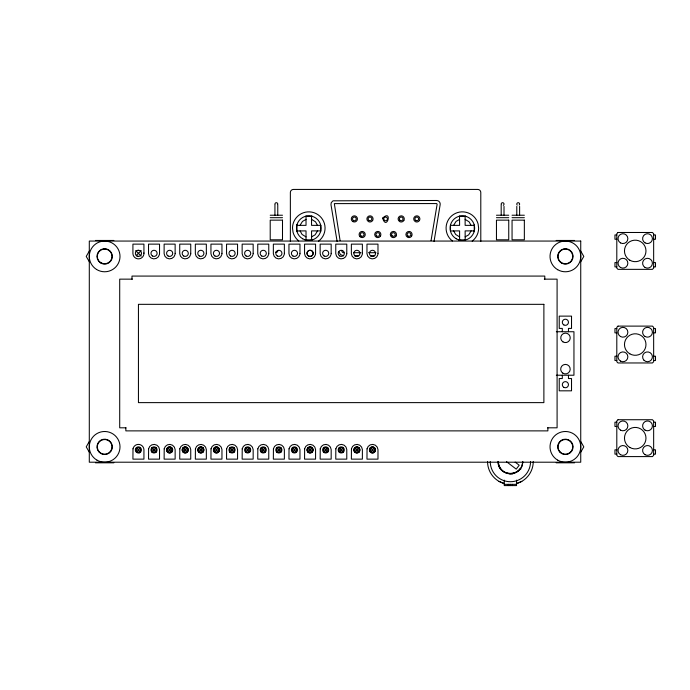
<?xml version="1.0" encoding="UTF-8"?>
<svg xmlns="http://www.w3.org/2000/svg" width="690" height="690" viewBox="0 0 690 690"><rect width="100%" height="100%" fill="white"/><g stroke="black" fill="none" stroke-linecap="round" stroke-linejoin="round"><path stroke-width="1.03" d="M522.304 464.611L522.597 462.153M296.916 224.949L296.916 231.305M320.652 231.305L320.652 224.949M450.492 224.949L450.492 231.305M474.228 231.305L474.228 224.949M522.684 461.567C523.287 477.342 497.516 477.342 498.111 461.567M296.976 224.586L296.855 225.363L306.024 225.363L306.024 216.125M320.591 231.668L320.721 230.891L311.552 230.891L311.621 240.129M450.553 224.586L450.432 225.363L459.6 225.363L459.523 216.134M474.168 231.668L474.297 230.891L465.129 230.891L465.198 240.129M431.052 240.638L437.115 204.292L436.675 203.567L334.331 203.61L340.092 240.638M434.036 241.431L440.16 204.689A3.614 3.614 0 0 0 436.598 200.488L333.029 200.816L331.243 202.644L330.984 204.689L337.108 241.405M300.012 225.363L302.47 221.421L306.024 219.403M317.564 230.891L315.106 234.833L311.552 236.851M453.589 225.363L456.047 221.421L459.6 219.403M471.141 230.891L468.683 234.833L465.129 236.851M89.295 251.1L86.224 256.421L89.295 261.734M89.295 441.531L86.224 446.853L89.295 452.174M580.739 261.734L583.809 256.421L580.739 251.1M580.739 452.174L583.809 446.853L580.739 441.531M136.404 451.959L140.475 447.888L140.475 451.959L136.404 451.959L136.404 447.888L140.475 447.888M152.007 451.959L156.078 447.888L156.078 451.959L152.007 451.959L152.007 447.888L156.078 447.888M167.61 451.959L171.681 447.888L171.681 451.959L167.61 451.959L167.61 447.888L171.681 447.888M183.212 451.959L187.283 447.888L187.283 451.959L183.212 451.959L183.212 447.888L187.283 447.888M198.815 451.959L202.886 447.888L202.886 451.959L198.815 451.959L198.815 447.888L202.886 447.888M214.418 451.959L218.497 447.888L218.497 451.959L214.418 451.959L214.418 447.888L218.497 447.888M230.02 451.959L234.1 447.888L234.1 451.959L230.02 451.959L230.02 447.888L234.1 447.888M245.631 451.959L249.702 447.888L249.702 451.959L245.631 451.959L245.631 447.888L249.702 447.888M261.234 451.959L265.305 447.888L265.305 451.959L261.234 451.959L261.234 447.888L265.305 447.888M276.837 451.959L280.908 447.888L280.908 451.959L276.837 451.959L276.837 447.888L280.908 447.888M292.439 451.959L296.51 447.888L296.51 451.959L292.439 451.959L292.439 447.888L296.51 447.888M308.042 451.959L312.113 447.888L312.113 451.959L308.042 451.959L308.042 447.888L312.113 447.888M323.645 451.959L327.716 447.888L327.716 451.959L323.645 451.959L323.645 447.888L327.716 447.888M339.247 451.959L343.318 447.888L343.318 451.959L339.247 451.959L339.247 447.888L343.318 447.888M354.85 451.959L358.921 447.888L358.921 451.959L354.85 451.959L354.85 447.888L358.921 447.888M370.452 451.959L374.523 447.888L374.523 451.959L370.452 451.959L370.452 447.888L374.523 447.888M136.37 255.421L141.209 250.582M516.543 483.543L521.83 481.353M305.61 216.263L311.966 216.263M137.646 250.375L138.431 250.272M459.186 216.263L465.543 216.263M311.966 239.999L305.61 239.999M465.543 239.999L459.186 239.999M270.213 215.228L282.495 215.228M496.455 215.228L508.746 215.228M512.058 215.228L524.348 215.228M270.213 217.686L282.495 217.686M496.455 217.686L508.746 217.686M512.058 217.686L524.348 217.686M320.79 225.363L311.552 225.363L311.552 216.194L312.329 216.324M474.366 225.363L465.129 225.363L465.129 216.194L465.905 216.324M296.786 230.969L306.024 230.891L306.024 240.06L305.247 239.939M450.363 230.969L459.6 230.891L459.6 240.06L458.824 239.939M616.8 234.945L614.954 234.945L614.954 239.249L616.8 239.249M653.654 234.945L655.5 234.945L655.5 239.249L653.654 239.249M95.436 240.456L113.867 240.456M556.166 240.456L574.598 240.456M353.478 252.704L360.965 252.704M368.46 252.704L375.947 252.704M354.419 255.774L358.714 255.774M370.53 255.774L374.834 255.774M616.8 262.588L614.954 262.588L614.954 266.892L616.8 266.892M653.654 262.588L655.5 262.588L655.5 266.892L653.654 266.892M132.48 279.148L119.706 279.148L119.706 427.809L126.011 427.809M544.315 279.148L557.089 279.148L557.089 427.809L547.55 427.809M616.8 328.569L614.954 328.569L614.954 332.865L616.8 332.865M653.654 328.569L655.5 328.569L655.5 332.865L653.654 332.865M556.321 331.735L573.951 331.735L573.951 375.222L556.321 375.222M616.8 356.213L614.954 356.213L614.954 360.508L616.8 360.508M653.654 356.213L655.5 356.213L655.5 360.508L653.654 360.508M616.8 422.185L614.954 422.185L614.954 426.489L616.8 426.489M653.654 422.185L655.5 422.185L655.5 426.489L653.654 426.489M616.8 449.828L614.954 449.828L614.954 454.132L616.8 454.132M653.654 449.828L655.5 449.828L655.5 454.132L653.654 454.132M95.436 462.809L113.867 462.809M556.166 462.809L574.598 462.809M509.375 473.849L512.756 473.849M504.261 484.354L516.543 484.354M343.853 252.704L343.456 252.687A1.846 1.846 0 0 1 341.904 251.367L341.835 251.065M343.672 255.774L340.489 254.61L338.816 251.66M137.646 256.309L138.431 256.413M498.974 481.353L504.485 483.638A22.856 22.856 0 0 1 487.545 461.567M465.129 219.351L469.071 221.809L471.089 225.363M459.6 236.903L455.659 234.445L453.641 230.891M311.552 219.351L315.494 221.809L317.512 225.363M306.024 236.903L302.082 234.445L300.064 230.891M515.145 462.11L519.208 465.224L516.215 469.122L506.469 461.645M520.734 469.493L519.837 468.803L518.88 470.045A11.989 11.989 0 0 1 498.413 461.567M374.523 451.959L370.452 447.888M358.921 451.959L354.85 447.888M343.318 451.959L339.247 447.888M327.716 451.959L323.645 447.888M312.113 451.959L308.042 447.888M296.51 451.959L292.439 447.888M280.908 451.959L276.837 447.888M265.305 451.959L261.234 447.888M249.702 451.959L245.631 447.888M234.1 451.959L230.02 447.888M218.497 451.959L214.418 447.888M202.886 451.959L198.815 447.888M187.283 451.959L183.212 447.888M171.681 451.959L167.61 447.888M156.078 451.959L152.007 447.888M140.475 451.959L136.404 447.888M135.68 250.582L141.209 256.111M143.934 252.894L143.856 254.455A5.529 5.529 0 0 1 138.776 258.862L137.336 258.759A5.529 5.529 0 0 1 132.92 253.679L132.92 244.131L143.934 244.131L143.934 253.342M568.457 331.735L568.457 328.414L571.527 328.414L571.527 316.123L559.236 316.123L559.236 328.414L562.307 328.414L562.307 331.735M568.457 375.222L568.457 378.543L571.527 378.543L571.527 390.825L559.236 390.825L559.236 378.543L562.307 378.543L562.307 375.222M547.877 427.809L547.877 430.879L125.847 430.879L125.847 427.809M544.798 279.148L544.798 276.078L131.988 276.078L131.988 279.148M519.613 206.388L519.613 215.228M516.793 206.388L516.793 215.228M516.543 480.154L516.543 485.588L504.261 485.588L504.261 480.154M512.446 484.354L512.446 485.588M510.402 484.354L510.402 485.588M508.358 484.354L508.358 485.588M504.011 206.388L504.011 215.228M501.19 205.008L501.19 215.228M480.792 241.422L480.792 192.501A3.071 3.071 0 0 0 477.722 189.431L293.431 189.431A3.071 3.071 0 0 0 290.361 192.501L290.361 241.422M277.768 205.008L277.768 215.228M274.939 205.008L274.939 215.228M472.176 241.112A16.275 16.275 0 0 0 478.644 228.243L478.118 224.026A16.275 16.275 0 0 0 453.416 214.53A16.275 16.275 0 0 0 452.364 240.974M318.608 241.112A16.275 16.275 0 0 0 316.089 213.581A16.275 16.275 0 0 0 292.508 228.011L293.034 232.228A16.275 16.275 0 0 0 298.787 240.974M530.558 461.567A20.157 20.157 0 0 1 510.402 481.724A20.157 20.157 0 0 1 490.245 461.567M533.249 461.567A22.856 22.856 0 0 1 516.318 483.638M522.684 461.429A12.282 12.282 0 0 1 510.54 473.849A12.282 12.282 0 0 1 498.12 461.696M517.207 205.111A1.415 1.415 0 0 1 517.207 203.11A1.415 1.415 0 0 1 519.199 203.11A1.415 1.415 0 0 1 519.199 205.111M277.716 250.556A1.415 1.415 0 0 1 275.646 252.143M274.991 204.473A1.415 1.415 0 0 1 276.354 202.696A1.415 1.415 0 0 1 277.716 204.473M501.233 204.473A1.415 1.415 0 0 1 502.113 202.782A1.415 1.415 0 0 1 503.881 203.516A1.415 1.415 0 0 1 503.303 205.335M132.998 448.819L132.92 459.135L143.934 459.135L143.934 449.587A5.529 5.529 0 0 0 139.527 444.507L138.086 444.403A5.529 5.529 0 0 0 132.998 448.819M159.537 253.342L159.459 254.455A5.529 5.529 0 0 1 148.523 253.679L148.523 244.131L159.537 244.131L159.537 253.342M148.6 448.819L148.523 459.135L159.537 459.135L159.537 449.587A5.529 5.529 0 0 0 148.6 448.819M175.139 253.342L175.062 254.455A5.529 5.529 0 0 1 164.125 253.679L164.125 244.131L175.139 244.131L175.139 253.342M164.203 448.819L164.125 459.135L175.139 459.135L175.139 449.587A5.529 5.529 0 0 0 164.203 448.819M190.742 253.342L190.664 254.455A5.529 5.529 0 0 1 179.728 253.679L179.728 244.131L190.742 244.131L190.742 253.342M179.814 448.819L179.728 459.135L190.742 459.135L190.742 449.587A5.529 5.529 0 0 0 179.814 448.819M206.345 253.342L206.267 254.455A5.529 5.529 0 0 1 195.339 253.679L195.339 244.131L206.345 244.131L206.345 253.342M195.417 448.819L195.339 459.135L206.345 459.135L206.345 449.587A5.529 5.529 0 0 0 195.417 448.819M221.956 253.342L221.87 254.455A5.529 5.529 0 0 1 210.942 253.679L210.942 244.131L221.956 244.131L221.956 253.342M211.019 448.819L210.942 459.135L221.956 459.135L221.956 449.587A5.529 5.529 0 0 0 211.019 448.819M237.558 253.342L237.481 254.455A5.529 5.529 0 0 1 226.544 253.679L226.544 244.131L237.558 244.131L237.558 253.342M226.622 448.819L226.544 459.135L237.558 459.135L237.558 449.587A5.529 5.529 0 0 0 226.622 448.819M253.161 253.342L253.083 254.455A5.529 5.529 0 0 1 242.147 253.679L242.147 244.131L253.161 244.131L253.161 253.342M242.224 448.819L242.147 459.135L253.161 459.135L253.161 449.587A5.529 5.529 0 0 0 242.224 448.819M268.764 253.342L268.686 254.455A5.529 5.529 0 0 1 257.75 253.679L257.75 244.131L268.764 244.131L268.764 253.342M257.827 448.819L257.75 459.135L268.764 459.135L268.764 449.587A5.529 5.529 0 0 0 257.827 448.819M284.366 253.342L284.289 254.455A5.529 5.529 0 0 1 273.352 253.679L273.352 244.131L284.366 244.131L284.366 253.342M273.43 448.819L273.352 459.135L284.366 459.135L284.366 449.587A5.529 5.529 0 0 0 273.43 448.819M299.969 253.342L299.891 254.455A5.529 5.529 0 0 1 288.955 253.679L288.955 244.131L299.969 244.131L299.969 253.342M289.032 448.819L288.955 459.135L299.969 459.135L299.969 449.587A5.529 5.529 0 0 0 289.032 448.819M315.572 253.342L315.494 254.455A5.529 5.529 0 0 1 304.557 253.679L304.557 244.131L315.572 244.131L315.572 253.342M304.635 448.819L304.557 459.135L315.572 459.135L315.572 449.587A5.529 5.529 0 0 0 304.635 448.819M331.174 253.342L331.096 254.455A5.529 5.529 0 0 1 320.16 253.679L320.16 244.131L331.174 244.131L331.174 253.342M320.238 448.819L320.16 459.135L331.174 459.135L331.174 449.587A5.529 5.529 0 0 0 320.238 448.819M346.777 253.342L346.699 254.455A5.529 5.529 0 0 1 335.763 253.679L335.763 244.131L346.777 244.131L346.777 253.342M335.84 448.819L335.763 459.135L346.777 459.135L346.777 449.587A5.529 5.529 0 0 0 335.84 448.819M362.379 253.342L362.302 254.455A5.529 5.529 0 0 1 351.365 253.679L351.365 244.131L362.379 244.131L362.379 253.342M351.443 448.819L351.365 459.135L362.379 459.135L362.379 449.587A5.529 5.529 0 0 0 351.443 448.819M377.982 253.342L377.904 254.455A5.529 5.529 0 0 1 366.968 253.679L366.968 244.131L377.982 244.131L377.982 253.342M367.046 448.819L366.968 459.135L377.982 459.135L377.982 449.587A5.529 5.529 0 0 0 367.046 448.819M382.605 218.118C386.788 231.461 392.903 208.656 382.605 218.118M372.635 220.446L372.143 221.085A3.071 3.071 0 0 1 369.176 221.878L368.434 221.576A3.071 3.071 0 0 1 369.969 215.841L370.763 215.944A3.071 3.071 0 0 1 372.635 217.376L372.936 218.118A3.071 3.071 0 0 1 372.635 220.446M380.432 236.049L379.949 236.687A3.071 3.071 0 0 1 376.981 237.481L376.24 237.179A3.071 3.071 0 0 1 377.775 231.443L378.569 231.547A3.071 3.071 0 0 1 380.432 232.979L380.742 233.72A3.071 3.071 0 0 1 380.432 236.049M403.84 220.446L403.348 221.085A3.071 3.071 0 0 1 400.381 221.878L399.639 221.576A3.071 3.071 0 0 1 401.175 215.841L401.977 215.944A3.071 3.071 0 0 1 403.84 217.376L404.142 218.118A3.071 3.071 0 0 1 403.84 220.446M396.034 236.049L395.551 236.687A3.071 3.071 0 0 1 392.584 237.481L391.842 237.179A3.071 3.071 0 0 1 393.378 231.443L394.171 231.547A3.071 3.071 0 0 1 396.034 232.979L396.345 233.72A3.071 3.071 0 0 1 396.034 236.049M419.442 220.446L418.951 221.085A3.071 3.071 0 0 1 415.984 221.878L415.242 221.576A3.071 3.071 0 0 1 416.777 215.841L417.579 215.944A3.071 3.071 0 0 1 419.442 217.376L419.744 218.118A3.071 3.071 0 0 1 419.442 220.446M411.637 236.049L411.154 236.687A3.071 3.071 0 0 1 408.187 237.481L407.445 237.179A3.071 3.071 0 0 1 408.98 231.443L409.774 231.547A3.071 3.071 0 0 1 411.637 232.979L411.947 233.72A3.071 3.071 0 0 1 411.637 236.049M618.024 232.487L616.8 233.72L616.8 268.117L618.024 269.35L652.43 269.35L653.654 268.117L653.654 233.72L652.43 232.487L618.024 232.487M618.024 326.111L616.8 327.336L616.8 361.741L618.024 362.966L652.43 362.966L653.654 361.741L653.654 327.336L652.43 326.111L618.024 326.111M618.024 419.727L616.8 420.96L616.8 455.357L618.024 456.59L652.43 456.59L653.654 455.357L653.654 420.96L652.43 419.727L618.024 419.727M139.208 452.89L138.431 452.994A3.071 3.071 0 0 1 135.344 449.923A3.071 3.071 0 0 1 138.414 446.853L139.208 446.956A3.071 3.071 0 0 1 139.208 452.89M282.495 220.145L270.213 220.145L270.213 239.801L282.495 239.801L282.495 220.145M508.746 220.145L496.455 220.145L496.455 239.801L508.746 239.801L508.746 220.145M524.348 220.145L512.058 220.145L512.058 239.801L524.348 239.801L524.348 220.145M580.739 241.06L89.295 241.06L89.295 462.205L580.739 462.205L580.739 241.06M543.884 304.333L138.44 304.333L138.44 402.624L543.884 402.624L543.884 304.333M456.219 238.766A12.282 12.282 0 0 0 474.651 228.131A12.282 12.282 0 0 0 456.219 217.488A12.282 12.282 0 0 0 456.219 238.766M359.999 236.687A3.071 3.071 0 0 0 365.139 235.316A3.071 3.071 0 0 0 361.379 231.547A3.071 3.071 0 0 0 359.999 236.687M352.832 221.576A3.071 3.071 0 0 0 357.437 218.911A3.071 3.071 0 0 0 352.832 216.255A3.071 3.071 0 0 0 352.832 221.576M302.643 238.766A12.282 12.282 0 0 0 321.074 228.131A12.282 12.282 0 0 0 302.643 217.488A12.282 12.282 0 0 0 302.643 238.766M415.863 220.507A1.846 1.846 0 0 0 418.623 218.911A1.846 1.846 0 0 0 415.863 217.316A1.846 1.846 0 0 0 415.863 220.507M408.057 236.109A1.846 1.846 0 0 0 410.826 234.514A1.846 1.846 0 0 0 408.057 232.918A1.846 1.846 0 0 0 408.057 236.109M399.872 220.214A1.846 1.846 0 0 0 402.96 219.394A1.846 1.846 0 0 0 400.7 217.134A1.846 1.846 0 0 0 399.872 220.214M392.075 235.825A1.846 1.846 0 0 0 395.154 234.997A1.846 1.846 0 0 0 392.903 232.737A1.846 1.846 0 0 0 392.075 235.825M376.473 235.825A1.846 1.846 0 0 0 379.552 234.997A1.846 1.846 0 0 0 377.292 232.737A1.846 1.846 0 0 0 376.473 235.825M361.25 236.109A1.846 1.846 0 0 0 364.01 234.514A1.846 1.846 0 0 0 361.25 232.918A1.846 1.846 0 0 0 361.25 236.109M369.047 220.507A1.846 1.846 0 0 0 371.815 218.911A1.846 1.846 0 0 0 369.047 217.316A1.846 1.846 0 0 0 369.047 220.507M353.444 220.507A1.846 1.846 0 0 0 356.213 218.911A1.846 1.846 0 0 0 353.444 217.316A1.846 1.846 0 0 0 353.444 220.507M384.27 220.214A1.846 1.846 0 0 0 387.357 219.394A1.846 1.846 0 0 0 385.098 217.134A1.846 1.846 0 0 0 384.27 220.214M99.438 452.062A7.374 7.374 0 0 0 111.771 448.759A7.374 7.374 0 0 0 102.75 439.728A7.374 7.374 0 0 0 99.438 452.062M560.168 261.631A7.374 7.374 0 0 0 572.502 258.327A7.374 7.374 0 0 0 563.471 249.297A7.374 7.374 0 0 0 560.168 261.631M560.168 452.062A7.374 7.374 0 0 0 572.502 448.759A7.374 7.374 0 0 0 563.471 439.728A7.374 7.374 0 0 0 560.168 452.062M100.964 262.804A7.374 7.374 0 0 0 112.022 256.421A7.374 7.374 0 0 0 100.964 250.03A7.374 7.374 0 0 0 100.964 262.804M562.833 373.143A4.761 4.761 0 0 0 570.199 369.435A4.761 4.761 0 0 0 563.307 364.906A4.761 4.761 0 0 0 562.833 373.143M562.937 341.861A4.752 4.752 0 0 0 570.233 338.074A4.752 4.752 0 0 0 563.299 333.649A4.752 4.752 0 0 0 562.937 341.861M324.145 256.007A3.071 3.071 0 0 0 328.751 253.342A3.071 3.071 0 0 0 324.145 250.686A3.071 3.071 0 0 0 324.145 256.007M563.842 387.34A3.071 3.071 0 0 0 568.457 384.684A3.071 3.071 0 0 0 563.842 382.027A3.071 3.071 0 0 0 563.842 387.34M292.94 256.007A3.071 3.071 0 0 0 297.545 253.342A3.071 3.071 0 0 0 292.94 250.686A3.071 3.071 0 0 0 292.94 256.007M261.734 256.007A3.071 3.071 0 0 0 266.34 253.342A3.071 3.071 0 0 0 261.734 250.686A3.071 3.071 0 0 0 261.734 256.007M277.337 256.007A3.071 3.071 0 0 0 281.943 253.342A3.071 3.071 0 0 0 277.337 250.686A3.071 3.071 0 0 0 277.337 256.007M370.953 256.007A3.071 3.071 0 0 0 375.558 253.342A3.071 3.071 0 0 0 370.953 250.686A3.071 3.071 0 0 0 370.953 256.007M355.35 256.007A3.071 3.071 0 0 0 359.956 253.342A3.071 3.071 0 0 0 355.35 250.686A3.071 3.071 0 0 0 355.35 256.007M339.747 256.007A3.071 3.071 0 0 0 344.353 253.342A3.071 3.071 0 0 0 339.747 250.686A3.071 3.071 0 0 0 339.747 256.007M246.132 256.007A3.071 3.071 0 0 0 250.737 253.342A3.071 3.071 0 0 0 246.132 250.686A3.071 3.071 0 0 0 246.132 256.007M557.701 460.152A15.361 15.361 0 0 0 580.739 446.853A15.361 15.361 0 0 0 557.701 433.553A15.361 15.361 0 0 0 557.701 460.152M561.539 453.502A7.676 7.676 0 0 0 573.062 446.853A7.676 7.676 0 0 0 561.539 440.203A7.676 7.676 0 0 0 561.539 453.502M557.701 269.721A15.361 15.361 0 0 0 580.739 256.421A15.361 15.361 0 0 0 557.701 243.121A15.361 15.361 0 0 0 557.701 269.721M561.539 263.071A7.676 7.676 0 0 0 573.062 256.421A7.676 7.676 0 0 0 561.539 249.771A7.676 7.676 0 0 0 561.539 263.071M308.542 256.007A3.071 3.071 0 0 0 313.148 253.342A3.071 3.071 0 0 0 308.542 250.686A3.071 3.071 0 0 0 308.534 256.007A3.071 3.071 0 0 0 313.139 253.342A3.071 3.071 0 0 0 308.534 250.686A3.071 3.071 0 0 0 308.542 256.007M96.522 269.445A15.361 15.361 0 0 0 120 256.947A15.361 15.361 0 0 0 97.437 242.863A15.361 15.361 0 0 0 96.522 269.445M563.842 324.93A3.071 3.071 0 0 0 568.457 322.273A3.071 3.071 0 0 0 563.842 319.608A3.071 3.071 0 0 0 563.842 324.93M136.905 256.007A3.071 3.071 0 0 0 141.51 253.342A3.071 3.071 0 0 0 136.905 250.686A3.071 3.071 0 0 0 136.905 256.007M96.971 460.152A15.361 15.361 0 0 0 120.008 446.853A15.361 15.361 0 0 0 96.971 433.553A15.361 15.361 0 0 0 96.971 460.152M168.11 256.007A3.071 3.071 0 0 0 172.716 253.342A3.071 3.071 0 0 0 168.11 250.686A3.071 3.071 0 0 0 168.11 256.007M100.818 453.502A7.676 7.676 0 0 0 112.332 446.853A7.676 7.676 0 0 0 100.818 440.203A7.676 7.676 0 0 0 100.818 453.502M230.529 256.007A3.071 3.071 0 0 0 235.135 253.342A3.071 3.071 0 0 0 230.529 250.686A3.071 3.071 0 0 0 230.529 256.007M214.926 256.007A3.071 3.071 0 0 0 219.524 253.342A3.071 3.071 0 0 0 214.926 250.686A3.071 3.071 0 0 0 214.926 256.007M183.713 256.007A3.071 3.071 0 0 0 188.318 253.342A3.071 3.071 0 0 0 183.713 250.686A3.071 3.071 0 0 0 183.713 256.007M199.315 256.007A3.071 3.071 0 0 0 203.921 253.342A3.071 3.071 0 0 0 199.315 250.686A3.071 3.071 0 0 0 199.315 256.007M100.223 262.683A7.676 7.676 0 0 0 112.297 257.12A7.676 7.676 0 0 0 101.439 249.444A7.676 7.676 0 0 0 100.223 262.683M152.507 256.007A3.071 3.071 0 0 0 157.113 253.342A3.071 3.071 0 0 0 152.507 250.686A3.071 3.071 0 0 0 152.507 256.007M308.516 452.58A3.071 3.071 0 0 0 313.122 449.923A3.071 3.071 0 0 0 308.516 447.267A3.071 3.071 0 0 0 308.516 452.58M355.324 452.58A3.071 3.071 0 0 0 359.939 449.923A3.071 3.071 0 0 0 355.324 447.267A3.071 3.071 0 0 0 355.324 452.58M370.927 452.58A3.071 3.071 0 0 0 375.541 449.923A3.071 3.071 0 0 0 370.927 447.267A3.071 3.071 0 0 0 370.927 452.58M183.687 452.58A3.071 3.071 0 0 0 188.301 449.923A3.071 3.071 0 0 0 183.687 447.267A3.071 3.071 0 0 0 183.687 452.58M199.298 452.58A3.071 3.071 0 0 0 203.904 449.923A3.071 3.071 0 0 0 199.298 447.267A3.071 3.071 0 0 0 199.298 452.58M168.084 452.58A3.071 3.071 0 0 0 172.698 449.923A3.071 3.071 0 0 0 168.084 447.267A3.071 3.071 0 0 0 168.084 452.58M214.901 452.58A3.071 3.071 0 0 0 219.506 449.923A3.071 3.071 0 0 0 214.901 447.267A3.071 3.071 0 0 0 214.901 452.58M229.865 452.097A3.071 3.071 0 0 0 235.005 450.717A3.071 3.071 0 0 0 231.245 446.956A3.071 3.071 0 0 0 229.865 452.097M152.481 452.58A3.071 3.071 0 0 0 157.096 449.923A3.071 3.071 0 0 0 152.481 447.267A3.071 3.071 0 0 0 152.481 452.58M246.106 452.58A3.071 3.071 0 0 0 250.712 449.923A3.071 3.071 0 0 0 246.106 447.267A3.071 3.071 0 0 0 246.106 452.58M339.721 452.58A3.071 3.071 0 0 0 344.327 449.923A3.071 3.071 0 0 0 339.721 447.267A3.071 3.071 0 0 0 339.721 452.58M261.708 452.58A3.071 3.071 0 0 0 266.314 449.923A3.071 3.071 0 0 0 261.708 447.267A3.071 3.071 0 0 0 261.708 452.58M324.119 452.58A3.071 3.071 0 0 0 328.725 449.923A3.071 3.071 0 0 0 324.119 447.267A3.071 3.071 0 0 0 324.119 452.58M277.311 452.58A3.071 3.071 0 0 0 281.917 449.923A3.071 3.071 0 0 0 277.311 447.267A3.071 3.071 0 0 0 277.311 452.58M292.914 452.58A3.071 3.071 0 0 0 297.519 449.923A3.071 3.071 0 0 0 292.914 447.267A3.071 3.071 0 0 0 292.914 452.58M167.523 452.019A2.967 2.967 0 0 0 172.491 450.691A2.967 2.967 0 0 0 168.852 447.06A2.967 2.967 0 0 0 167.523 452.019M183.747 452.493A2.967 2.967 0 0 0 188.197 449.923A2.967 2.967 0 0 0 183.747 447.353A2.967 2.967 0 0 0 183.747 452.493M199.35 452.493A2.967 2.967 0 0 0 203.8 449.923A2.967 2.967 0 0 0 199.35 447.353A2.967 2.967 0 0 0 199.35 452.493M214.952 452.493A2.967 2.967 0 0 0 219.403 449.923A2.967 2.967 0 0 0 214.952 447.353A2.967 2.967 0 0 0 214.952 452.493M308.568 452.493A2.967 2.967 0 0 0 313.019 449.923A2.967 2.967 0 0 0 308.568 447.353A2.967 2.967 0 0 0 308.568 452.493M355.376 452.493A2.967 2.967 0 0 0 359.826 449.923A2.967 2.967 0 0 0 355.376 447.353A2.967 2.967 0 0 0 355.376 452.493M370.987 452.493A2.967 2.967 0 0 0 375.438 449.923A2.967 2.967 0 0 0 370.987 447.353A2.967 2.967 0 0 0 370.987 452.493M645.055 430.129A4.916 4.916 0 0 0 652.43 425.877A4.916 4.916 0 0 0 645.055 421.616A4.916 4.916 0 0 0 645.055 430.129M620.482 430.129A4.916 4.916 0 0 0 627.857 425.877A4.916 4.916 0 0 0 620.482 421.616A4.916 4.916 0 0 0 620.482 430.129M629.849 447.465A10.747 10.747 0 0 0 645.978 438.159A10.747 10.747 0 0 0 629.849 428.852A10.747 10.747 0 0 0 629.849 447.465M645.055 454.701A4.916 4.916 0 0 0 652.43 450.449A4.916 4.916 0 0 0 645.055 446.189A4.916 4.916 0 0 0 645.055 454.701M620.482 454.701A4.916 4.916 0 0 0 627.857 450.449A4.916 4.916 0 0 0 620.482 446.189A4.916 4.916 0 0 0 620.482 454.701M645.055 336.513A4.916 4.916 0 0 0 652.43 332.252A4.916 4.916 0 0 0 645.055 328A4.916 4.916 0 0 0 645.055 336.513M620.482 336.513A4.916 4.916 0 0 0 627.857 332.252A4.916 4.916 0 0 0 620.482 328A4.916 4.916 0 0 0 620.482 336.513M629.849 353.849A10.747 10.747 0 0 0 645.978 344.543A10.747 10.747 0 0 0 629.849 335.228A10.747 10.747 0 0 0 629.849 353.849M644.037 360.301A4.916 4.916 0 0 0 652.257 358.101A4.916 4.916 0 0 0 646.245 352.081A4.916 4.916 0 0 0 644.037 360.301M620.482 361.086A4.916 4.916 0 0 0 627.857 356.825A4.916 4.916 0 0 0 620.482 352.573A4.916 4.916 0 0 0 620.482 361.086M645.055 242.889A4.916 4.916 0 0 0 652.43 238.637A4.916 4.916 0 0 0 645.055 234.376A4.916 4.916 0 0 0 645.055 242.889M620.482 242.889A4.916 4.916 0 0 0 627.857 238.637A4.916 4.916 0 0 0 620.482 234.376A4.916 4.916 0 0 0 620.482 242.889M629.849 260.234A10.747 10.747 0 0 0 645.978 250.919A10.747 10.747 0 0 0 629.849 241.612A10.747 10.747 0 0 0 629.849 260.234M645.055 267.461A4.916 4.916 0 0 0 652.43 263.209A4.916 4.916 0 0 0 645.055 258.948A4.916 4.916 0 0 0 645.055 267.461M620.482 267.461A4.916 4.916 0 0 0 627.857 263.209A4.916 4.916 0 0 0 620.482 258.948A4.916 4.916 0 0 0 620.482 267.461"/></g></svg>
